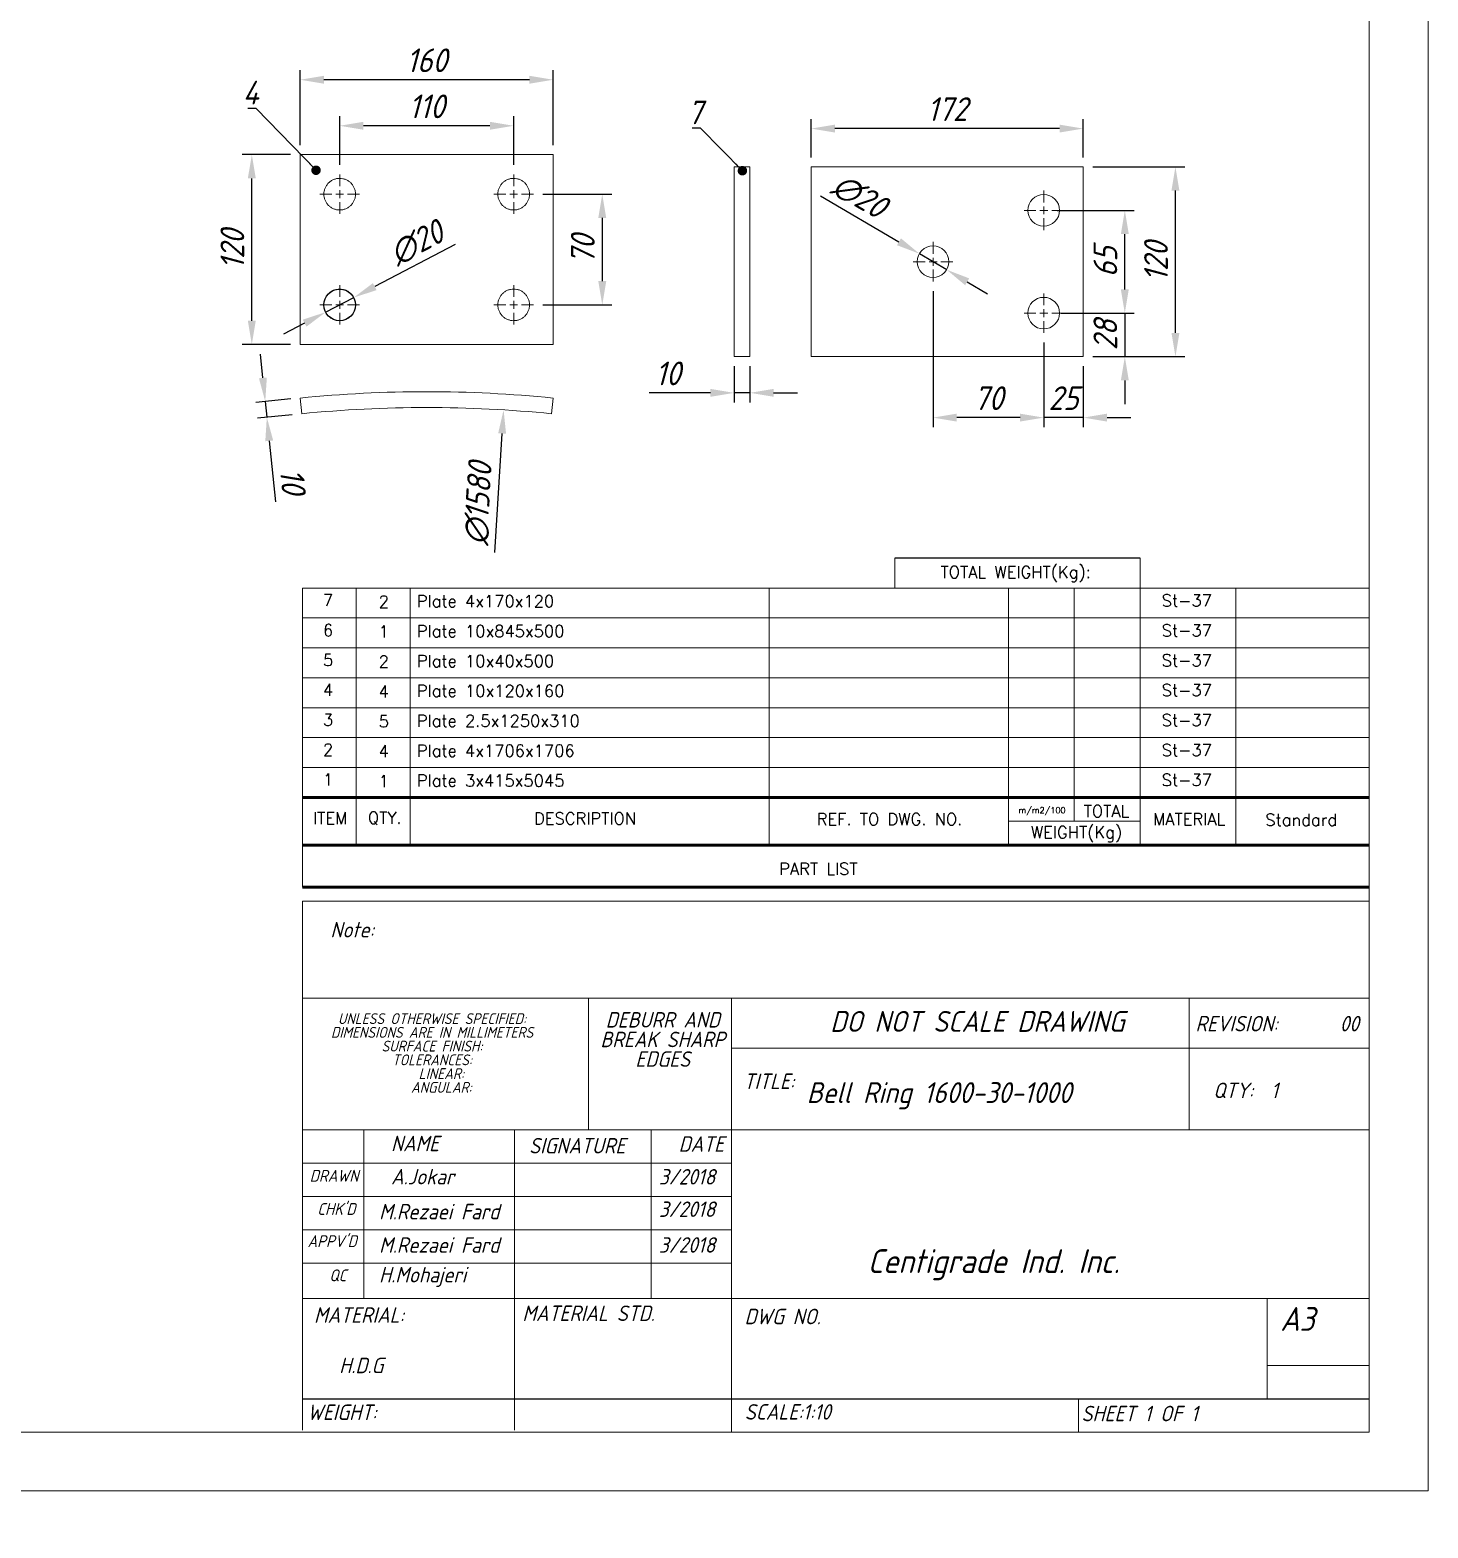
# Model space of a CAD drawing. Header units: millimetres. Extents: x 10754 to 21058, y -8295 to 3421.
# Drawn here: x 16638 to 21058, y -3946 to 791 of the extents above; entities that cross this region are included whole.
import ezdxf
from ezdxf.enums import TextEntityAlignment as Align

# ---------------------------------------------------------------- set-up
doc = ezdxf.new("R2010")
doc.units = ezdxf.units.MM
doc.header["$LTSCALE"] = 10
doc.header["$PDSIZE"] = -1
doc.linetypes.add('SLD-Solid', pattern=[0])
doc.layers.add('title', color=7, linetype='Continuous', lineweight=15)
doc.styles.add('GENISO', font='geniso.shx', dxfattribs={"oblique": 15})
doc.styles.add('TITLE', font='romans.shx', dxfattribs={"height": 2.5})
doc.dimstyles.new('Scale 1B5', dxfattribs={"dimscale": 30, "dimtxt": 2.5, "dimasz": 2.5, "dimexe": 1, "dimexo": 1, "dimgap": 0.8, "dimtad": 1, "dimdec": 0, "dimlfac": 0.2, "dimzin": 0, "dimtxsty": 'GENISO', "dimcen": 2.5, "dimclrd": 1, "dimclre": 1, "dimclrt": 256, "dimadec": 0, "dimazin": 0, "dimtfac": 1, "dimtdec": 0, "dimtmove": 0, "dimatfit": 3, "dimfxl": 1, "dimtzin": 0, "dimlwd": -1, "dimlwe": -1, "dimarcsym": 0})

# ---------------------------------------------------------------- blocks, each defined once
blk = doc.blocks.new('SW_CENTERMARKSYMBOL_5')
at = {"color": 0, "linetype": 'Continuous', "lineweight": 0}
for p, q in [((0, 2.5), (0, 6.25)), ((-2.5, 0), (-6.25, 0)), ((0, 0), (-1.25, 0)), ((0, 0), (0, 1.25)), ((0, 0), (0, -1.25)), ((0, 0), (1.25, 0)), ((2.5, 0), (6.25, 0)), ((0, -2.5), (0, -6.25))]:
    blk.add_line(p, q, dxfattribs=at)
blk = doc.blocks.new('SW_CENTERMARKSYMBOL_6')
at = {"color": 0, "linetype": 'Continuous', "lineweight": 0}
for p, q in [((0, 2.5), (0, 6.25)), ((-2.5, 0), (-6.25, 0)), ((0, 0), (-1.25, 0)), ((0, 0), (0, 1.25)), ((0, 0), (0, -1.25)), ((0, 0), (1.25, 0)), ((2.5, 0), (6.25, 0)), ((0, -2.5), (0, -6.25))]:
    blk.add_line(p, q, dxfattribs=at)
blk = doc.blocks.new('SW_CENTERMARKSYMBOL_7')
at = {"color": 0, "linetype": 'Continuous', "lineweight": 0}
for p, q in [((0, 2.5), (0, 6.25)), ((-2.5, 0), (-6.25, 0)), ((0, 0), (-1.25, 0)), ((0, 0), (0, 1.25)), ((0, 0), (0, -1.25)), ((0, 0), (1.25, 0)), ((2.5, 0), (6.25, 0)), ((0, -2.5), (0, -6.25))]:
    blk.add_line(p, q, dxfattribs=at)
blk = doc.blocks.new('SW_CENTERMARKSYMBOL_8')
at = {"color": 0, "linetype": 'Continuous', "lineweight": 0}
for p, q in [((0, 5), (0, 12.5)), ((-5, 0), (-12.5, 0)), ((0, 0), (-2.5, 0)), ((0, 0), (0, 2.5)), ((0, 0), (0, -2.5)), ((0, 0), (2.5, 0)), ((5, 0), (12.5, 0)), ((0, -5), (0, -12.5))]:
    blk.add_line(p, q, dxfattribs=at)
blk = doc.blocks.new('SW_CENTERMARKSYMBOL_9')
at = {"color": 0, "linetype": 'Continuous', "lineweight": 0}
for p, q in [((0, 5), (0, 12.5)), ((-5, 0), (-12.5, 0)), ((0, 0), (-2.5, 0)), ((0, 0), (0, 2.5)), ((0, 0), (0, -2.5)), ((0, 0), (2.5, 0)), ((5, 0), (12.5, 0)), ((0, -5), (0, -12.5))]:
    blk.add_line(p, q, dxfattribs=at)
blk = doc.blocks.new('SW_CENTERMARKSYMBOL_10')
at = {"color": 0, "linetype": 'Continuous', "lineweight": 0}
for p, q in [((0, 5), (0, 12.5)), ((-5, 0), (-12.5, 0)), ((0, 0), (-2.5, 0)), ((0, 0), (0, 2.5)), ((0, 0), (0, -2.5)), ((0, 0), (2.5, 0)), ((5, 0), (12.5, 0)), ((0, -5), (0, -12.5))]:
    blk.add_line(p, q, dxfattribs=at)
blk = doc.blocks.new('SW_CENTERMARKSYMBOL_11')
at = {"color": 0, "linetype": 'Continuous', "lineweight": 0}
for p, q in [((0, 5), (0, 12.5)), ((-5, 0), (-12.5, 0)), ((0, 0), (-2.5, 0)), ((0, 0), (0, 2.5)), ((0, 0), (0, -2.5)), ((0, 0), (2.5, 0)), ((5, 0), (12.5, 0)), ((0, -5), (0, -12.5))]:
    blk.add_line(p, q, dxfattribs=at)
blk = doc.blocks.new('*D142')
at = {"color": 1, "transparency": 16777216}
for p, q in [((19998, 358.2), (20289.2, 358.2)), ((20259.2, -166.8), (20259.2, 283.2)), ((19998, -241.8), (20289.2, -241.8))]:
    blk.add_line(p, q, dxfattribs=at)
for points in [[(20246.7, 283.2), (20271.7, 283.2), (20259.2, 358.2)], [(20246.7, -166.8), (20271.7, -166.8), (20259.2, -241.8)]]:
    blk.add_solid(points, dxfattribs=at)
at = {"layer": 'Defpoints', "color": 0, "transparency": 16777216}
for p in [(19968, 358.2), (20259.2, 358.2), (19968, -241.8)]:
    blk.add_point(p, dxfattribs=at)
at = {"transparency": 16777216, "insert": (20197.7, 58.2), "char_height": 75, "attachment_point": 5, "rotation": 90, "style": 'GENISO'}
blk.add_mtext('120', dxfattribs=at)
blk = doc.blocks.new('*D143')
at = {"color": 1, "transparency": 16777216}
for p, q in [((19108, 388.2), (19108, 509.3)), ((19893, 479.3), (19183, 479.3)), ((19968, 388.2), (19968, 509.3))]:
    blk.add_line(p, q, dxfattribs=at)
for points in [[(19183, 491.8), (19183, 466.8), (19108, 479.3)], [(19893, 491.8), (19893, 466.8), (19968, 479.3)]]:
    blk.add_solid(points, dxfattribs=at)
at = {"layer": 'Defpoints', "color": 0, "transparency": 16777216}
for p in [(19108, 479.3), (19108, 358.2), (19968, 358.2)]:
    blk.add_point(p, dxfattribs=at)
at = {"transparency": 16777216, "insert": (19538, 540.8), "char_height": 75, "attachment_point": 5, "style": 'GENISO'}
blk.add_mtext('172', dxfattribs=at)
blk = doc.blocks.new('*D144')
at = {"color": 1, "transparency": 16777216}
for p, q in [((18864.1, -271.8), (18864.1, -386.3)), ((18914.1, -271.8), (18914.1, -386.3)), ((18789.1, -356.3), (18595.5, -356.3)), ((18914.1, -356.3), (18864.1, -356.3)), ((18989.1, -356.3), (19064.1, -356.3))]:
    blk.add_line(p, q, dxfattribs=at)
for points in [[(18789.1, -343.8), (18789.1, -368.8), (18864.1, -356.3)], [(18989.1, -343.8), (18989.1, -368.8), (18914.1, -356.3)]]:
    blk.add_solid(points, dxfattribs=at)
at = {"layer": 'Defpoints', "color": 0, "transparency": 16777216}
for p in [(18864.1, -241.8), (18914.1, -241.8), (18864.1, -356.3)]:
    blk.add_point(p, dxfattribs=at)
at = {"transparency": 16777216, "insert": (18654.8, -294.8), "char_height": 75, "attachment_point": 5, "style": 'GENISO'}
blk.add_mtext('10', dxfattribs=at)
blk = doc.blocks.new('*D145')
at = {"color": 1, "transparency": 16777216}
for p, q in [((20099.2, -29.3), (20099.2, 45.7)), ((19935.5, -104.3), (20129.2, -104.3)), ((20099.2, -104.3), (20099.2, -241.8)), ((19998, -241.8), (20129.2, -241.8)), ((20099.2, -316.8), (20099.2, -391.8))]:
    blk.add_line(p, q, dxfattribs=at)
for points in [[(20086.7, -29.3), (20111.7, -29.3), (20099.2, -104.3)], [(20086.7, -316.8), (20111.7, -316.8), (20099.2, -241.8)]]:
    blk.add_solid(points, dxfattribs=at)
at = {"layer": 'Defpoints', "color": 0, "transparency": 16777216}
for p in [(19905.5, -104.3), (19968, -241.8), (20099.2, -241.8)]:
    blk.add_point(p, dxfattribs=at)
at = {"transparency": 16777216, "insert": (20037.6, -173.1), "char_height": 75, "attachment_point": 5, "rotation": 90, "style": 'GENISO'}
blk.add_mtext('28', dxfattribs=at)
blk = doc.blocks.new('*D146')
at = {"color": 1, "transparency": 16777216}
for p, q in [((19885.5, 220.7), (20129.2, 220.7)), ((20099.2, -29.3), (20099.2, 145.7)), ((19898, -104.3), (20129.2, -104.3))]:
    blk.add_line(p, q, dxfattribs=at)
for points in [[(20086.7, 145.7), (20111.7, 145.7), (20099.2, 220.7)], [(20086.7, -29.3), (20111.7, -29.3), (20099.2, -104.3)]]:
    blk.add_solid(points, dxfattribs=at)
at = {"layer": 'Defpoints', "color": 0, "transparency": 16777216}
for p in [(19855.5, 220.7), (20099.2, 220.7), (19868, -104.3)]:
    blk.add_point(p, dxfattribs=at)
at = {"transparency": 16777216, "insert": (20037.7, 58.2), "char_height": 75, "attachment_point": 5, "rotation": 90, "style": 'GENISO'}
blk.add_mtext('65', dxfattribs=at)
blk = doc.blocks.new('*D147')
at = {"color": 1, "transparency": 16777216}
for p, q in [((19843, -196.8), (19843, -464.6)), ((19968, -271.8), (19968, -464.6)), ((19768, -434.6), (19693, -434.6)), ((19968, -434.6), (19843, -434.6)), ((20043, -434.6), (20118, -434.6))]:
    blk.add_line(p, q, dxfattribs=at)
for points in [[(19768, -422.1), (19768, -447.1), (19843, -434.6)], [(20043, -422.1), (20043, -447.1), (19968, -434.6)]]:
    blk.add_solid(points, dxfattribs=at)
at = {"layer": 'Defpoints', "color": 0, "transparency": 16777216}
for p in [(19843, -166.8), (19968, -241.8), (19843, -434.6)]:
    blk.add_point(p, dxfattribs=at)
at = {"transparency": 16777216, "insert": (19905.5, -373.1), "char_height": 75, "attachment_point": 5, "style": 'GENISO'}
blk.add_mtext('25', dxfattribs=at)
blk = doc.blocks.new('*D148')
at = {"color": 1, "transparency": 16777216}
for p, q in [((19493, -34.3), (19493, -464.6)), ((19843, -196.8), (19843, -464.6)), ((19768, -434.6), (19568, -434.6))]:
    blk.add_line(p, q, dxfattribs=at)
for points in [[(19568, -422.1), (19568, -447.1), (19493, -434.6)], [(19768, -422.1), (19768, -447.1), (19843, -434.6)]]:
    blk.add_solid(points, dxfattribs=at)
at = {"layer": 'Defpoints', "color": 0, "transparency": 16777216}
for p in [(19493, -4.3), (19843, -166.8), (19493, -434.6)]:
    blk.add_point(p, dxfattribs=at)
at = {"transparency": 16777216, "insert": (19668, -373.1), "char_height": 75, "attachment_point": 5, "style": 'GENISO'}
blk.add_mtext('70', dxfattribs=at)
blk = doc.blocks.new('*D149')
at = {"color": 1, "transparency": 16777216}
for p, q in [((19137.5, 266.6), (19385.2, 121.4)), ((19536.1, 32.9), (19449.9, 83.5)), ((19600.8, -5.1), (19665.5, -43))]:
    blk.add_line(p, q, dxfattribs=at)
for points in [[(19391.5, 132.2), (19378.9, 110.6), (19449.9, 83.5)], [(19607.2, 5.7), (19594.5, -15.9), (19536.1, 32.9)]]:
    blk.add_solid(points, dxfattribs=at)
at = {"layer": 'Defpoints', "color": 0, "transparency": 16777216}
for p in [(19449.9, 83.5), (19536.1, 32.9)]:
    blk.add_point(p, dxfattribs=at)
at = {"transparency": 16777216, "insert": (19260.1, 266), "char_height": 75, "attachment_point": 5, "rotation": 329.6127, "style": 'GENISO'}
blk.add_mtext('∅20', dxfattribs=at)
blk = doc.blocks.new('*D150')
at = {"color": 1, "transparency": 16777216}
for p, q in [((17492.2, 426.9), (17492.2, 663.7)), ((18292.2, 426.9), (18292.2, 663.7)), ((18217.2, 633.7), (17567.2, 633.7))]:
    blk.add_line(p, q, dxfattribs=at)
for points in [[(17567.2, 646.2), (17567.2, 621.2), (17492.2, 633.7)], [(18217.2, 646.2), (18217.2, 621.2), (18292.2, 633.7)]]:
    blk.add_solid(points, dxfattribs=at)
at = {"layer": 'Defpoints', "color": 0, "transparency": 16777216}
for p in [(17492.2, 633.7), (17492.2, 396.9), (18292.2, 396.9)]:
    blk.add_point(p, dxfattribs=at)
at = {"transparency": 16777216, "insert": (17892.2, 695.2), "char_height": 75, "attachment_point": 5, "style": 'GENISO'}
blk.add_mtext('160', dxfattribs=at)
blk = doc.blocks.new('*D151')
at = {"color": 1, "transparency": 16777216}
for p, q in [((17462.2, 396.9), (17309.4, 396.9)), ((17339.4, -128.1), (17339.4, 321.9)), ((17462.2, -203.1), (17309.4, -203.1))]:
    blk.add_line(p, q, dxfattribs=at)
for points in [[(17326.9, 321.9), (17351.9, 321.9), (17339.4, 396.9)], [(17326.9, -128.1), (17351.9, -128.1), (17339.4, -203.1)]]:
    blk.add_solid(points, dxfattribs=at)
at = {"layer": 'Defpoints', "color": 0, "transparency": 16777216}
for p in [(17339.4, 396.9), (17492.2, 396.9), (17492.2, -203.1)]:
    blk.add_point(p, dxfattribs=at)
at = {"transparency": 16777216, "insert": (17277.9, 96.9), "char_height": 75, "attachment_point": 5, "rotation": 90, "style": 'GENISO'}
blk.add_mtext('120', dxfattribs=at)
blk = doc.blocks.new('*D152')
at = {"color": 1, "transparency": 16777216}
for p, q in [((17374.4, -309.1), (17366.9, -234.5)), ((17462.3, -375.6), (17352.1, -386.7)), ((17467.3, -425.4), (17357.1, -436.5)), ((17381.9, -383.7), (17386.9, -433.5)), ((17394.4, -508.1), (17413.8, -700.7))]:
    blk.add_line(p, q, dxfattribs=at)
for points in [[(17386.9, -307.8), (17362, -310.3), (17381.9, -383.7)], [(17406.9, -506.8), (17382, -509.3), (17386.9, -433.5)]]:
    blk.add_solid(points, dxfattribs=at)
at = {"layer": 'Defpoints', "color": 0, "transparency": 16777216}
for p in [(17492.2, -372.6), (17381.9, -383.7), (17497.2, -422.4)]:
    blk.add_point(p, dxfattribs=at)
at = {"transparency": 16777216, "insert": (17469.1, -635.5), "char_height": 75, "attachment_point": 5, "rotation": 275.7392, "style": 'GENISO'}
blk.add_mtext('10', dxfattribs=at)
blk = doc.blocks.new('*D153')
at = {"color": 1, "transparency": 16777216}
blk.add_line((18107.5, -861.3), (18130.7, -484.9), dxfattribs=at)
blk.add_solid([(18118.2, -484.2), (18143.2, -485.7), (18135.3, -410.1)], dxfattribs=at)
at = {"layer": 'Defpoints', "color": 0, "transparency": 16777216}
for p in [(18135.3, -410.1), (17649, -8295.1)]:
    blk.add_point(p, dxfattribs=at)
at = {"transparency": 16777216, "insert": (18055.4, -706.8), "char_height": 75, "attachment_point": 5, "rotation": 86.4707, "style": 'GENISO'}
blk.add_mtext('∅1580', dxfattribs=at)
blk = doc.blocks.new('*D154')
at = {"color": 1, "transparency": 16777216}
for p, q in [((18259.7, 271.9), (18477.3, 271.9)), ((18447.3, 196.9), (18447.3, -3.1)), ((18259.7, -78.1), (18477.3, -78.1))]:
    blk.add_line(p, q, dxfattribs=at)
for points in [[(18434.8, 196.9), (18459.8, 196.9), (18447.3, 271.9)], [(18434.8, -3.1), (18459.8, -3.1), (18447.3, -78.1)]]:
    blk.add_solid(points, dxfattribs=at)
at = {"layer": 'Defpoints', "color": 0, "transparency": 16777216}
for p in [(18229.7, 271.9), (18229.7, -78.1), (18447.3, -78.1)]:
    blk.add_point(p, dxfattribs=at)
at = {"transparency": 16777216, "insert": (18385.8, 96.9), "char_height": 75, "attachment_point": 5, "rotation": 90, "style": 'GENISO'}
blk.add_mtext('70', dxfattribs=at)
blk = doc.blocks.new('*D155')
at = {"color": 1, "transparency": 16777216}
for p, q in [((17617.2, 364.4), (17617.2, 518.1)), ((18092.2, 488.1), (17692.2, 488.1)), ((18167.2, 364.4), (18167.2, 518.1))]:
    blk.add_line(p, q, dxfattribs=at)
for points in [[(17692.2, 500.6), (17692.2, 475.6), (17617.2, 488.1)], [(18092.2, 500.6), (18092.2, 475.6), (18167.2, 488.1)]]:
    blk.add_solid(points, dxfattribs=at)
at = {"layer": 'Defpoints', "color": 0, "transparency": 16777216}
for p in [(17617.2, 488.1), (17617.2, 334.4), (18167.2, 334.4)]:
    blk.add_point(p, dxfattribs=at)
at = {"transparency": 16777216, "insert": (17892.2, 549.6), "char_height": 75, "attachment_point": 5, "style": 'GENISO'}
blk.add_mtext('110', dxfattribs=at)
blk = doc.blocks.new('*D156')
at = {"color": 1, "transparency": 16777216}
for p, q in [((17982.7, 112.3), (17728, -20.4)), ((17572.8, -101.2), (17661.5, -55)), ((17506.3, -135.9), (17439.8, -170.5))]:
    blk.add_line(p, q, dxfattribs=at)
for points in [[(17722.3, -9.3), (17733.8, -31.5), (17661.5, -55)], [(17500.6, -124.8), (17512.1, -147), (17572.8, -101.2)]]:
    blk.add_solid(points, dxfattribs=at)
at = {"layer": 'Defpoints', "color": 0, "transparency": 16777216}
for p in [(17661.5, -55), (17572.8, -101.2)]:
    blk.add_point(p, dxfattribs=at)
at = {"transparency": 16777216, "insert": (17860.2, 117.8), "char_height": 75, "attachment_point": 5, "rotation": 27.5178, "style": 'GENISO'}
blk.add_mtext('∅20', dxfattribs=at)

msp = doc.modelspace()

# ---------------------------------------------------------------- linework, layer by layer
at = {"color": 3, "lineweight": 13}
for p, q in [((17492.2, 396.9), (17492.2, -203.1)), ((17492.2, 396.9), (18292.2, 396.9)), ((18292.2, 396.9), (18292.2, -203.1)), ((18914.1, 358.2), (18864.1, 358.2)), ((18864.1, 358.2), (18864.1, -241.8)), ((18914.1, 358.2), (18914.1, -241.8)), ((19108, 358.2), (19108, -241.8)), ((19968, 358.2), (19108, 358.2)), ((19968, -241.8), (19968, 358.2)), ((17492.2, -203.1), (18292.2, -203.1)), ((18914.1, -241.8), (18864.1, -241.8)), ((19108, -241.8), (19968, -241.8)), ((17497.2, -422.4), (17492.2, -372.6)), ((18292.2, -372.6), (18287.2, -422.4))]:
    msp.add_line(p, q, dxfattribs=at)
for p, q in [((20147.3, -879), (19372.3, -879)), ((17499.9, -3536.9), (20871.5, -3536.9))]:
    msp.add_line(p, q)
at = {"color": 7, "linetype": 'SLD-Solid', "lineweight": 0}
for p, q in [((17499.9, -1964.1), (20871.5, -1964.1)), ((17499.9, -1964.1), (17499.9, -2270.6)), ((17499.9, -2270.6), (20871.5, -2270.6)), ((17499.9, -2270.6), (17499.9, -3636.2)), ((18403.6, -2270.6), (18403.6, -2686.5)), ((18855.5, -2270.6), (18855.5, -3642.4)), ((20302.7, -2686.5), (20302.7, -2270.6)), ((20871.5, -2428.9), (18855.5, -2428.9)), ((20871.5, -2686.5), (17499.9, -2686.5)), ((17693.5, -2686.5), (17693.5, -3220.3)), ((18170, -2686.5), (18170, -3636.2)), ((18602.2, -2686.5), (18602.2, -3220.3)), ((18855.5, -3636.2), (18855.5, -2686.5)), ((18855.5, -2792), (17499.9, -2792)), ((18855.5, -2897.5), (17499.9, -2897.5)), ((18855.5, -3003.1), (17499.9, -3003.1)), ((18855.5, -3108.6), (17499.9, -3108.6)), ((17758.1, -3220.3), (17499.9, -3220.3)), ((17758.1, -3220.3), (20871.5, -3220.3)), ((20548.7, -3536.9), (20548.7, -3220.3)), ((20871.5, -3431.3), (20548.7, -3431.3)), ((19952.9, -3642.4), (19952.9, -3536.9))]:
    msp.add_line(p, q, dxfattribs=at)
for points in [[(10754.1, 3421.2), (21057.7, 3421.2), (21057.7, -3828.6), (10754.1, -3828.6)], [(10940.3, 3235), (20871.5, 3235), (20871.5, -3642.4), (10940.3, -3642.4)]]:
    msp.add_lwpolyline(points, close=True, dxfattribs=at)
at = {"color": 3, "lineweight": 13}
for centre in [(19843, 220.7), (19493, 58.2), (19843, -104.3)]:
    msp.add_circle(centre, 50, dxfattribs=at)
msp.add_circle((17617.2, -78.1), 50)
for radius in [4000, 3950]:
    msp.add_arc((17892.2, -4352.6), radius, 84.2608, 95.7392, dxfattribs=at)
for points in [[(17567.2, 271.9), (17567.2, 268.6), (17567.5, 265.3), (17568.5, 260.5), (17568.9, 258.9), (17569.8, 255.8), (17570.4, 254.2), (17572.3, 249.7), (17573.8, 246.8), (17576.5, 242.7), (17577.5, 241.4), (17579.6, 238.9), (17580.7, 237.6), (17584.2, 234.2), (17586.7, 232.1), (17590.8, 229.4), (17592.2, 228.5), (17595.1, 227), (17598, 225.6), (17601.1, 224.5), (17604.2, 223.6), (17605.8, 223.2), (17610.6, 222.2), (17613.9, 221.9), (17618.8, 221.9), (17620.4, 222), (17623.7, 222.3), (17625.3, 222.5), (17630.1, 223.5), (17633.2, 224.4), (17637.8, 226.3), (17639.3, 227), (17642.2, 228.5), (17643.6, 229.4), (17647.6, 232.1), (17650.2, 234.1), (17654.8, 238.8), (17656.9, 241.3), (17659.6, 245.4), (17660.5, 246.8), (17662, 249.7), (17662.7, 251.2), (17664.6, 255.7), (17665.6, 258.9), (17666.9, 265.3), (17667.2, 268.6), (17667.2, 275.1), (17666.9, 278.4), (17665.9, 283.2), (17665.5, 284.8), (17664.6, 288), (17663.5, 291), (17662.1, 294), (17660.5, 296.9), (17659.7, 298.3), (17656.9, 302.4), (17654.9, 304.9), (17651.4, 308.4), (17650.2, 309.5), (17647.6, 311.6), (17646.3, 312.5), (17642.2, 315.3), (17639.4, 316.8), (17634.8, 318.7), (17633.3, 319.2), (17630.1, 320.2), (17628.5, 320.6), (17623.8, 321.5), (17620.5, 321.9), (17613.9, 321.9), (17610.7, 321.6), (17605.9, 320.6), (17604.3, 320.2), (17601.2, 319.3), (17599.6, 318.7), (17595.1, 316.8), (17592.2, 315.3), (17586.8, 311.7), (17584.2, 309.6), (17579.6, 305), (17577.5, 302.5), (17574.8, 298.4), (17573.9, 296.9), (17572.3, 294.1), (17571.6, 292.6), (17569.8, 288.1), (17568.8, 284.9), (17567.5, 278.5), (17567.2, 275.2), (17567.2, 271.9)], [(18117.2, 271.9), (18117.2, 268.6), (18117.5, 265.3), (18118.5, 260.5), (18118.9, 258.9), (18119.8, 255.8), (18120.4, 254.2), (18122.3, 249.7), (18123.8, 246.8), (18126.5, 242.7), (18127.5, 241.4), (18129.6, 238.9), (18130.7, 237.6), (18134.2, 234.2), (18136.7, 232.1), (18140.8, 229.4), (18142.2, 228.5), (18145.1, 227), (18148, 225.6), (18151.1, 224.5), (18154.2, 223.6), (18155.8, 223.1), (18160.7, 222.2), (18163.9, 221.9), (18168.8, 221.9), (18170.4, 222), (18173.7, 222.3), (18175.3, 222.5), (18180.1, 223.5), (18183.3, 224.4), (18187.8, 226.3), (18189.3, 227), (18192.2, 228.5), (18193.6, 229.4), (18197.6, 232.1), (18200.2, 234.2), (18204.8, 238.8), (18206.9, 241.3), (18209.6, 245.4), (18210.5, 246.8), (18212, 249.7), (18212.7, 251.2), (18214.6, 255.7), (18215.6, 258.9), (18216.9, 265.3), (18217.2, 268.6), (18217.2, 275.1), (18216.9, 278.4), (18215.9, 283.2), (18215.5, 284.8), (18214.6, 288), (18213.5, 291), (18212.1, 294), (18210.5, 296.9), (18209.7, 298.3), (18206.9, 302.4), (18204.9, 304.9), (18201.4, 308.4), (18200.2, 309.5), (18197.7, 311.6), (18196.3, 312.5), (18192.3, 315.3), (18189.4, 316.8), (18184.9, 318.7), (18183.3, 319.2), (18180.2, 320.2), (18178.6, 320.6), (18173.8, 321.5), (18170.5, 321.9), (18164, 321.9), (18160.7, 321.6), (18155.9, 320.6), (18154.3, 320.2), (18151.2, 319.3), (18149.6, 318.7), (18145.1, 316.8), (18142.2, 315.3), (18136.8, 311.7), (18134.2, 309.6), (18129.6, 305), (18127.5, 302.5), (18124.8, 298.4), (18123.9, 296.9), (18122.3, 294.1), (18121.6, 292.6), (18119.8, 288.1), (18118.8, 284.9), (18117.5, 278.5), (18117.2, 275.2), (18117.2, 271.9)], [(17567.2, -78.1), (17567.2, -81.4), (17567.5, -84.7), (17568.5, -89.5), (17568.9, -91.1), (17569.8, -94.2), (17570.4, -95.8), (17572.3, -100.3), (17573.8, -103.2), (17576.5, -107.3), (17577.5, -108.6), (17579.6, -111.1), (17580.7, -112.4), (17584.2, -115.8), (17586.7, -117.9), (17590.8, -120.6), (17592.2, -121.5), (17595.1, -123), (17598, -124.4), (17601.1, -125.5), (17604.2, -126.4), (17605.8, -126.8), (17610.6, -127.8), (17613.9, -128.1), (17618.8, -128.1), (17620.4, -128), (17623.7, -127.7), (17625.3, -127.5), (17630.1, -126.5), (17633.2, -125.6), (17637.8, -123.7), (17639.3, -123), (17642.2, -121.5), (17643.6, -120.6), (17647.6, -117.9), (17650.2, -115.9), (17654.8, -111.2), (17656.9, -108.7), (17659.6, -104.6), (17660.5, -103.2), (17662, -100.3), (17662.7, -98.8), (17664.6, -94.3), (17665.6, -91.1), (17666.9, -84.7), (17667.2, -81.4), (17667.2, -74.9), (17666.9, -71.6), (17665.9, -66.8), (17665.5, -65.2), (17664.6, -62), (17663.5, -59), (17662.1, -56), (17660.5, -53.1), (17659.7, -51.7), (17656.9, -47.6), (17654.9, -45.1), (17651.4, -41.6), (17650.2, -40.5), (17647.6, -38.4), (17646.3, -37.5), (17642.2, -34.7), (17639.4, -33.2), (17634.8, -31.3), (17633.3, -30.8), (17630.1, -29.8), (17628.5, -29.4), (17623.8, -28.5), (17620.5, -28.1), (17613.9, -28.1), (17610.7, -28.4), (17605.9, -29.4), (17604.3, -29.8), (17601.2, -30.7), (17599.6, -31.3), (17595.1, -33.2), (17592.2, -34.7), (17586.8, -38.3), (17584.2, -40.4), (17579.6, -45), (17577.5, -47.5), (17574.8, -51.6), (17573.9, -53.1), (17572.3, -55.9), (17571.6, -57.4), (17569.8, -61.9), (17568.8, -65.1), (17567.5, -71.5), (17567.2, -74.8), (17567.2, -78.1)], [(18117.2, -78.1), (18117.2, -81.4), (18117.5, -84.7), (18118.5, -89.5), (18118.9, -91.1), (18119.8, -94.2), (18120.4, -95.8), (18122.3, -100.3), (18123.8, -103.2), (18126.5, -107.3), (18127.5, -108.6), (18129.6, -111.1), (18130.7, -112.4), (18134.2, -115.8), (18136.7, -117.9), (18140.8, -120.6), (18142.2, -121.5), (18145.1, -123), (18148, -124.4), (18151.1, -125.5), (18154.2, -126.4), (18155.8, -126.9), (18160.7, -127.8), (18163.9, -128.1), (18168.8, -128.1), (18170.4, -128), (18173.7, -127.7), (18175.3, -127.5), (18180.1, -126.5), (18183.3, -125.6), (18187.8, -123.7), (18189.3, -123), (18192.2, -121.5), (18193.6, -120.6), (18197.6, -117.9), (18200.2, -115.8), (18204.8, -111.2), (18206.9, -108.7), (18209.6, -104.6), (18210.5, -103.2), (18212, -100.3), (18212.7, -98.8), (18214.6, -94.3), (18215.6, -91.1), (18216.9, -84.7), (18217.2, -81.4), (18217.2, -74.9), (18216.9, -71.6), (18215.9, -66.8), (18215.5, -65.2), (18214.6, -62), (18213.5, -59), (18212.1, -56), (18210.5, -53.1), (18209.7, -51.7), (18206.9, -47.6), (18204.9, -45.1), (18201.4, -41.6), (18200.2, -40.5), (18197.7, -38.4), (18196.3, -37.5), (18192.3, -34.7), (18189.4, -33.2), (18184.9, -31.3), (18183.3, -30.8), (18180.2, -29.8), (18178.6, -29.4), (18173.8, -28.5), (18170.5, -28.1), (18164, -28.1), (18160.7, -28.4), (18155.9, -29.4), (18154.3, -29.8), (18151.2, -30.7), (18149.6, -31.3), (18145.1, -33.2), (18142.2, -34.7), (18136.8, -38.3), (18134.2, -40.4), (18129.6, -45), (18127.5, -47.5), (18124.8, -51.6), (18123.9, -53.1), (18122.3, -55.9), (18121.6, -57.4), (18119.8, -61.9), (18118.8, -65.1), (18117.5, -71.5), (18117.2, -74.8), (18117.2, -78.1)]]:
    msp.add_open_spline(points, degree=3, knots=[0, 0, 0, 0, 0.03125, 0.03125, 0.046875, 0.046875, 0.0625, 0.0625, 0.09375, 0.09375, 0.109375, 0.109375, 0.125, 0.125, 0.15625, 0.15625, 0.171875, 0.171875, 0.1875, 0.203125, 0.203125, 0.21875, 0.21875, 0.25, 0.25, 0.265625, 0.265625, 0.28125, 0.28125, 0.3125, 0.3125, 0.328125, 0.328125, 0.34375, 0.34375, 0.375, 0.375, 0.40625, 0.40625, 0.421875, 0.421875, 0.4375, 0.4375, 0.46875, 0.46875, 0.5, 0.5, 0.53125, 0.53125, 0.546875, 0.546875, 0.5625, 0.578125, 0.578125, 0.59375, 0.59375, 0.625, 0.625, 0.640625, 0.640625, 0.65625, 0.65625, 0.6875, 0.6875, 0.703125, 0.703125, 0.71875, 0.71875, 0.75, 0.75, 0.78125, 0.78125, 0.796875, 0.796875, 0.8125, 0.8125, 0.84375, 0.84375, 0.875, 0.875, 0.90625, 0.90625, 0.921875, 0.921875, 0.9375, 0.9375, 0.96875, 0.96875, 1, 1, 1, 1], dxfattribs=at)
at = {"layer": 'title', "color": 7}
for p, q in [((19372.3, -973.5), (19372.3, -879)), ((20147.3, -879), (20147.3, -973.5)), ((19939.2, -973.5), (19939.2, -1711.1)), ((19939.2, -1635.5), (19939.2, -1711.1)), ((19731.2, -1711.1), (20147.3, -1711.1))]:
    msp.add_line(p, q, dxfattribs=at)
at = {"layer": 'title', "color": 0}
for p, q in [((20147.3, -946.9), (20147.3, -973.5)), ((17499.6, -1919.1), (17499.6, -973.5)), ((20871.5, -973.5), (17499.6, -973.5)), ((17669.8, -973.5), (17669.8, -1786.8)), ((17840, -973.5), (17840, -1786.8)), ((18974.7, -973.5), (18974.7, -1786.8)), ((19731.2, -973.5), (19731.2, -1786.8)), ((20147.3, -973.5), (20147.3, -1786.8)), ((20449.9, -973.5), (20449.9, -1786.8)), ((20871.5, -1068.1), (17499.6, -1068.1)), ((20871.5, -1162.7), (17499.6, -1162.7)), ((20871.5, -1257.2), (17499.6, -1257.2)), ((20871.5, -1351.8), (17499.6, -1351.8)), ((20871.5, -1446.3), (17499.6, -1446.3)), ((20871.5, -1540.9), (17499.6, -1540.9))]:
    msp.add_line(p, q, dxfattribs=at)
at = {"layer": 'title', "color": 0, "const_width": 9.46}
for points in [[(20871.5, -1635.5), (17499.6, -1635.5)], [(20871.5, -1786.8), (17499.6, -1786.8)], [(20871.5, -1919.1), (17499.6, -1919.1)]]:
    msp.add_lwpolyline(points, dxfattribs=at)

# ---------------------------------------------------------------- block references
at = {"color": 3, "lineweight": 13}
for name, p, xscale, yscale, zscale in [('SW_CENTERMARKSYMBOL_8', (17617.2, 271.9), 5, 5, 5), ('SW_CENTERMARKSYMBOL_11', (18167.2, 271.9), 5, 5, 5), ('SW_CENTERMARKSYMBOL_7', (19843, 220.7), 10.00000000000061, 10.00000000000061, 10.00000000000061), ('SW_CENTERMARKSYMBOL_5', (19493, 58.2), 10.00000000000061, 10.00000000000061, 10.00000000000061), ('SW_CENTERMARKSYMBOL_9', (17617.2, -78.1), 5, 5, 5), ('SW_CENTERMARKSYMBOL_10', (18167.2, -78.1), 5, 5, 5), ('SW_CENTERMARKSYMBOL_6', (19843, -104.3), 10.00000000000061, 10.00000000000061, 10.00000000000061)]:
    msp.add_blockref(name, p, dxfattribs=dict(at, xscale=xscale, yscale=yscale, zscale=zscale))

# ---------------------------------------------------------------- texts
at = {"attachment_point": 5, "style": 'GENISO'}
for s, insert, char_height in [('4', (17335.7, 593.1), 75), ('7', (18740.1, 530.5), 75), ('Note:', (17656.9, -2053.8), 48.95), ('UNLESS OTHERWISE SPECIFIED:', (17909.2, -2335.1), 34.266), ('DEBURR AND', (18638.4, -2338.8), 48.95), ('DO NOT SCALE DRAWING', (19632.9, -2343.9), 65.896), ('DIMENSIONS ARE IN MILLIMETERS', (17909.2, -2378.5), 34.266), ('REVISION:       00', (20580.9, -2350.9), 48.951), ('SURFACE FINISH:', (17909.2, -2422), 34.266), ('BREAK SHARP', (18638.4, -2400.9), 48.951), ('TOLERANCES:', (17909.2, -2465.4), 34.266), ('EDGES', (18638.4, -2462.9), 48.95), ('LINEAR:', (17938.6, -2508.9), 34.27), ('TITLE:', (18974.3, -2533.1), 48.95), ('ANGULAR:', (17938.6, -2552.3), 34.27), ('Bell Ring 1600-30-1000', (19512.1, -2578.9), 65.896), ('QTY:  1', (20481, -2561.9), 48.95), ('NAME', (17855.4, -2729.9), 48.95), ('SIGNATURE', (18368, -2736.9), 48.95), ('DATE', (18760.5, -2731.5), 48.95), ('DRAWN', (17599.4, -2832.1), 37.65), ('A.Jokar', (17879.4, -2834.7), 48.95), ('3/2018', (18715.2, -2835.1), 48.95), ("CHK'D", (17606.7, -2937), 37.65), ('M.Rezaei Fard', (17931.9, -2945.2), 48.951), ('3/2018', (18715.2, -2937.6), 48.95), ("APPV'D", (17593.4, -3038.7), 37.65), ('M.Rezaei Fard', (17931.9, -3050.8), 48.951), ('3/2018', (18715.2, -3050.7), 48.95), ('Centigrade Ind. Inc.', (19684.4, -3113.1), 75.31), ('H.Mohajeri', (17879.4, -3152.1), 48.95), ('QC', (17611.3, -3146.7), 37.65), ('MATERIAL:', (17678.4, -3272.2), 48.95), ('MATERIAL STD.', (18404, -3266.7), 48.951), ('DWG NO.', (19017.4, -3276.9), 48.95), ('A3', (20644.9, -3284.7), 75.31), ('H.D.G', (17685.3, -3431.6), 48.95), ('WEIGHT:', (17624.5, -3579.7), 48.95), ('SCALE:1:10', (19033.7, -3578.5), 48.95), ('SHEET 1 OF 1', (20146.1, -3583.7), 48.951)]:
    msp.add_mtext(s, dxfattribs=dict(at, insert=insert, char_height=char_height))
at = {"layer": 'title', "color": 7, "style": 'TITLE'}
for s, height, p in [('TOTAL WEIGHT(Kg):', 37.824, (19754, -925.6)), ('m/m2/100', 18.91, (19837.7, -1677.3)), ('TOTAL', 37.82, (20041.3, -1679.2))]:
    msp.add_text(s, height=height, dxfattribs=at).set_placement(p, align=Align.MIDDLE)
at = {"layer": 'title', "style": 'TITLE'}
for s, p in [('7', (17564.3, -1030.8)), ('6', (17564.3, -1125.4)), ('5', (17564.3, -1220)), ('4', (17564.3, -1314.5)), ('3', (17564.3, -1409.1)), ('2', (17564.3, -1503.6)), ('1', (17564.3, -1598.2))]:
    msp.add_text(s, height=37.8, dxfattribs=at).set_placement(p)
at = {"layer": 'title', "color": 0, "style": 'TITLE'}
for s, height, p in [('St-37', 37.82, (20295.3, -1013.1)), ('St-37', 37.82, (20295.3, -1107.6)), ('St-37', 37.82, (20295.3, -1202.2)), ('St-37', 37.82, (20295.3, -1296.7)), ('St-37', 37.82, (20295.3, -1391.3)), ('St-37', 37.82, (20295.3, -1485.9)), ('St-37', 37.82, (20295.3, -1580.4)), ('ITEM', 37.82, (17587.1, -1701.5)), ('QTY.', 37.82, (17759.8, -1701.5)), ('DESCRIPTION', 37.824, (18392.8, -1702.1)), ('REF. TO DWG. NO.', 37.824, (19355.4, -1704.5)), ('MATERIAL', 37.82, (20302.4, -1704.5)), ('Standard', 37.82, (20656.7, -1706.6)), ('WEIGHT(Kg)', 37.82, (19946.3, -1748.5)), ('PART LIST', 37.82, (19130.4, -1861.4))]:
    msp.add_text(s, height=height, dxfattribs=at).set_placement(p, align=Align.MIDDLE)
at = {"layer": 'title', "style": 'TITLE'}
for s, p in [('2', (17756.6, -1016.7)), ('1', (17756.6, -1111.3)), ('2', (17756.6, -1205.9)), ('4', (17756.6, -1300.4)), ('5', (17756.6, -1395)), ('4', (17756.6, -1489.6)), ('1', (17756.6, -1584.1))]:
    msp.add_text(s, height=37.8, dxfattribs=at).set_placement(p, align=Align.MIDDLE)
at = {"layer": 'title', "color": 7, "style": 'TITLE'}
for s, p in [('Plate 4x170x120', (17860.9, -1034)), ('Plate 10x845x500', (17860.9, -1128.6)), ('Plate 10x40x500', (17860.9, -1223.2)), ('Plate 10x120x160', (17860.9, -1317.7)), ('Plate 2.5x1250x310', (17860.9, -1412.3)), ('Plate 4x1706x1706', (17860.9, -1506.8)), ('Plate 3x415x5045', (17860.9, -1601.4))]:
    msp.add_text(s, height=37.824, dxfattribs=at).set_placement(p)

# ---------------------------------------------------------------- dimensions: what is measured, and where the dimension line sits
for base, p1, p2, picture, middle in [((17492.2, 633.7), (18292.2, 396.9), (17492.2, 396.9), '*D150', (17892.2, 695.2)), ((17617.2, 488.1), (18167.2, 334.4), (17617.2, 334.4), '*D155', (17892.2, 549.6)), ((19108, 479.3), (19968, 358.2), (19108, 358.2), '*D143', (19538, 540.8)), ((19493, -434.6), (19843, -166.8), (19493, -4.3), '*D148', (19668, -373.1)), ((18864.1, -356.3), (18914.1, -241.8), (18864.1, -241.8), '*D144', (18654.8, -294.8))]:
    dim = msp.add_linear_dim(base=base, p1=p1, p2=p2, dimstyle='Scale 1B5')
    dim.commit()
    dim.dimension.update_dxf_attribs({"geometry": picture, "text_midpoint": middle})
for base, p1, p2, picture, middle in [((17339.4, 396.9), (17492.2, -203.1), (17492.2, 396.9), '*D151', (17277.9, 96.9)), ((20259.2, 358.2), (19968, -241.8), (19968, 358.2), '*D142', (20197.7, 58.2)), ((18447.3, -78.1), (18229.7, 271.9), (18229.7, -78.1), '*D154', (18385.8, 96.9)), ((20099.2, 220.7), (19868, -104.3), (19855.5, 220.7), '*D146', (20037.7, 58.2))]:
    dim = msp.add_linear_dim(base=base, p1=p1, p2=p2, angle=90, dimstyle='Scale 1B5')
    dim.commit()
    dim.dimension.update_dxf_attribs({"geometry": picture, "text_midpoint": middle})
for p1, p2, picture, middle in [((19536.1, 32.9), (19449.9, 83.5), '*D149', (19260.1, 266)), ((17572.8, -101.2), (17661.5, -55), '*D156', (17860.2, 117.8))]:
    dim = msp.add_diameter_dim_2p(p1=p1, p2=p2, dimstyle='Scale 1B5')
    dim.commit()
    dim.dimension.update_dxf_attribs({"geometry": picture, "text_midpoint": middle})
for base, p1, p2, angle, picture, middle, dimtype in [((20099.1547638, -241.8372308), (19905.5178081, -104.3372308), (19968.0178081, -241.8372308), 90, '*D145', (20099.1547638, -173.0872308), 160), ((17381.9, -383.7), (17497.2, -422.4), (17492.2, -372.6), 95.7392, '*D152', (17407.9, -641.7), 161)]:
    dim = msp.add_linear_dim(base=base, p1=p1, p2=p2, angle=angle, dimstyle='Scale 1B5')
    dim.commit()
    dim.dimension.update_dxf_attribs({"geometry": picture, "text_midpoint": middle, "dimtype": dimtype})
dim = msp.add_linear_dim(base=(19843, -434.6), p1=(19968, -241.8), p2=(19843, -166.8), dimstyle='Scale 1B5')
dim.commit()
dim.dimension.update_dxf_attribs({"geometry": '*D147', "text_midpoint": (19905.5, -434.6), "dimtype": 160})
dim = msp.add_diameter_dim_2p(p1=(17649, -8295.1), p2=(18135.3, -410.1), dimstyle='Scale 1B5')
dim.commit()
dim.dimension.update_dxf_attribs({"geometry": '*D153', "text_midpoint": (18116.8, -710.6), "dimtype": 163})

# ---------------------------------------------------------------- leaders
for points in [[(17542.4, 347.5), (17353.6, 543.3), (17327.1, 543.3)], [(18890.3, 346), (18758, 480.7), (18731.5, 480.7)]]:
    msp.add_leader(points, dimstyle='Scale 1B5', override={"dimasz": 1, "dimldrblk": 'Dot'})

doc.saveas('drawing.dxf')
